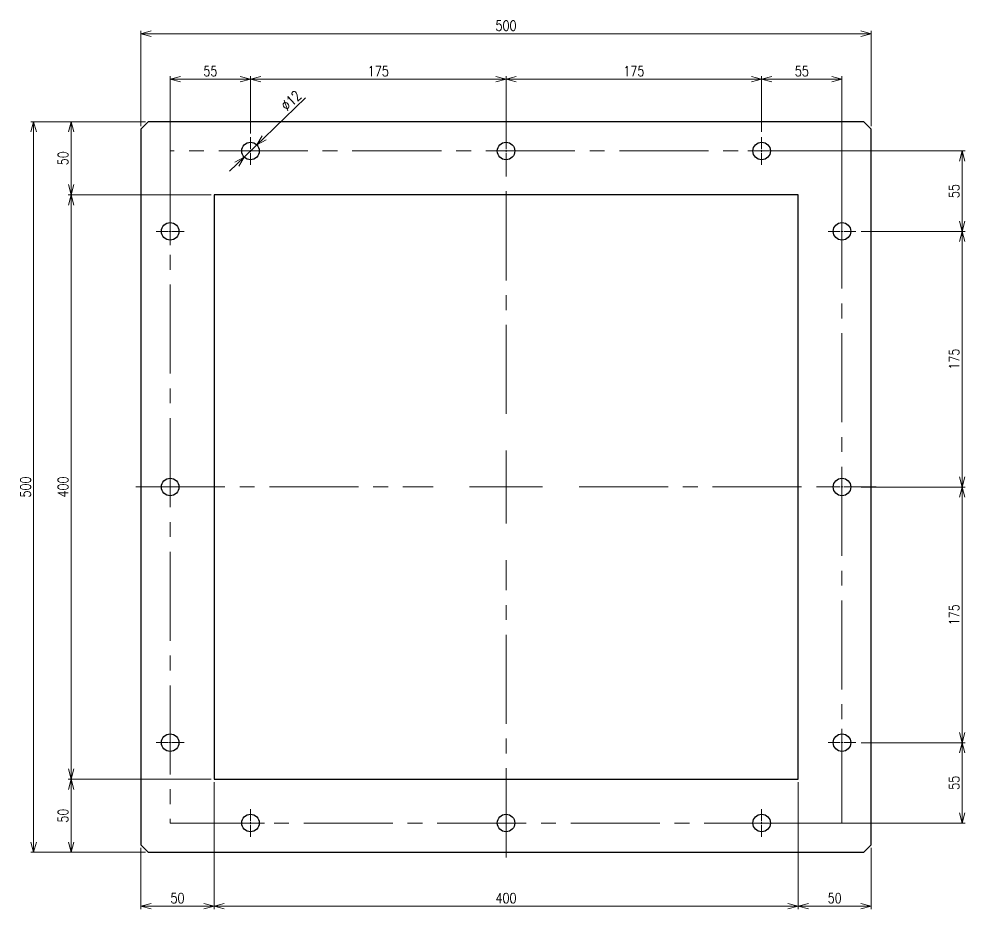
# Model space of a CAD drawing. Header units: millimetres. Extents: x 0 to 49006, y -7876 to 6995.
# Drawn here: x 10190 to 10838, y -4886 to -4277 of the extents above; entities that cross this region are included whole.
import ezdxf

# ---------------------------------------------------------------- set-up
doc = ezdxf.new("R2010")
doc.units = ezdxf.units.MM
doc.header["$LTSCALE"] = 3.2
doc.header["$PDMODE"] = 99
doc.header["$PDSIZE"] = 1
doc.linetypes.add('CENTER2', pattern=[28.575, 19.05, -3.175, 3.175, -3.175])
for name, color, linetype, lineweight in [('01_外形線', 7, 'Continuous', 25), ('04_中心線', 1, 'CENTER2', 9), ('07_寸法線', 3, 'Continuous', 9)]:
    doc.layers.add(name, color=color, linetype=linetype, lineweight=lineweight)
doc.styles.add('寸法用', font='simplex.shx', dxfattribs={"width": 0.8, "bigfont": '@extfont2.shx'})
doc.dimstyles.new('機械製図用', dxfattribs={"dimtxt": 3.5, "dimasz": 3.5, "dimexe": 2, "dimexo": 0, "dimgap": 1.2, "dimtad": 1, "dimdsep": 46, "dimtxsty": '寸法用', "dimblk": 'OPEN30', "dimcen": 0, "dimclrd": 256, "dimclre": 256, "dimclrt": 7, "dimazin": 2, "dimtm": 1e-09, "dimtfac": 0.75, "dimtmove": 0, "dimatfit": 3, "dimldrblk": 'OPEN30', "dimfxl": 1, "dimlwd": -1, "dimlwe": -1, "dimarcsym": 0})

# ---------------------------------------------------------------- blocks, each defined once
blk = doc.blocks.new('*U1617')
at = {"layer": '04_中心線', "color": 0, "linetype": 'CENTER2', "transparency": 16777216}
for p, q in [((0, 50), (0, 253.5)), ((-253.5, 0), (-50, 0)), ((50, 0), (253.5, 0)), ((0, -253.5), (0, -50))]:
    blk.add_line(p, q, dxfattribs=at)
at = {"layer": '04_中心線', "color": 0, "linetype": 'Continuous', "transparency": 16777216}
for p, q in [((0, -25), (0, 25)), ((-25, 0), (25, 0))]:
    blk.add_line(p, q, dxfattribs=at)
blk = doc.blocks.new('*U1618')
at = {"layer": '04_中心線', "color": 0, "linetype": 'CENTER2', "transparency": 16777216}
for p, q in [((0, 1.2), (0, 9.5)), ((-9.5, 0), (-1.2, 0)), ((1.2, 0), (9.5, 0)), ((0, -9.5), (0, -1.2))]:
    blk.add_line(p, q, dxfattribs=at)
at = {"layer": '04_中心線', "color": 0, "linetype": 'Continuous', "transparency": 16777216}
for p, q in [((-0.6, 0), (0.6, 0)), ((0, -0.6), (0, 0.6))]:
    blk.add_line(p, q, dxfattribs=at)
blk = doc.blocks.new('*U1619')
at = {"layer": '04_中心線', "color": 0, "linetype": 'CENTER2', "transparency": 16777216}
for p, q in [((0, 1.2), (0, 9.5)), ((-9.5, 0), (-1.2, 0)), ((1.2, 0), (9.5, 0)), ((0, -9.5), (0, -1.2))]:
    blk.add_line(p, q, dxfattribs=at)
at = {"layer": '04_中心線', "color": 0, "linetype": 'Continuous', "transparency": 16777216}
for p, q in [((-0.6, 0), (0.6, 0)), ((0, -0.6), (0, 0.6))]:
    blk.add_line(p, q, dxfattribs=at)
blk = doc.blocks.new('*U1620')
at = {"layer": '04_中心線', "color": 0, "linetype": 'CENTER2', "transparency": 16777216}
for p, q in [((0, 1.2), (0, 9.5)), ((-9.5, 0), (-1.2, 0)), ((1.2, 0), (9.5, 0)), ((0, -9.5), (0, -1.2))]:
    blk.add_line(p, q, dxfattribs=at)
at = {"layer": '04_中心線', "color": 0, "linetype": 'Continuous', "transparency": 16777216}
for p, q in [((-0.6, 0), (0.6, 0)), ((0, -0.6), (0, 0.6))]:
    blk.add_line(p, q, dxfattribs=at)
blk = doc.blocks.new('*U1621')
at = {"layer": '04_中心線', "color": 0, "linetype": 'CENTER2', "transparency": 16777216}
for p, q in [((0, 1.2), (0, 9.5)), ((-9.5, 0), (-1.2, 0)), ((1.2, 0), (9.5, 0)), ((0, -9.5), (0, -1.2))]:
    blk.add_line(p, q, dxfattribs=at)
at = {"layer": '04_中心線', "color": 0, "linetype": 'Continuous', "transparency": 16777216}
for p, q in [((-0.6, 0), (0.6, 0)), ((0, -0.6), (0, 0.6))]:
    blk.add_line(p, q, dxfattribs=at)
blk = doc.blocks.new('*U1622')
at = {"layer": '04_中心線', "color": 0, "linetype": 'CENTER2', "transparency": 16777216}
for p, q in [((0, 1.2), (0, 9.5)), ((-9.5, 0), (-1.2, 0)), ((1.2, 0), (9.5, 0)), ((0, -9.5), (0, -1.2))]:
    blk.add_line(p, q, dxfattribs=at)
at = {"layer": '04_中心線', "color": 0, "linetype": 'Continuous', "transparency": 16777216}
for p, q in [((-0.6, 0), (0.6, 0)), ((0, -0.6), (0, 0.6))]:
    blk.add_line(p, q, dxfattribs=at)
blk = doc.blocks.new('*U1623')
at = {"layer": '04_中心線', "color": 0, "linetype": 'CENTER2', "transparency": 16777216}
for p, q in [((0, 1.2), (0, 9.5)), ((-9.5, 0), (-1.2, 0)), ((1.2, 0), (9.5, 0)), ((0, -9.5), (0, -1.2))]:
    blk.add_line(p, q, dxfattribs=at)
at = {"layer": '04_中心線', "color": 0, "linetype": 'Continuous', "transparency": 16777216}
for p, q in [((-0.6, 0), (0.6, 0)), ((0, -0.6), (0, 0.6))]:
    blk.add_line(p, q, dxfattribs=at)
blk = doc.blocks.new('*U1624')
at = {"layer": '04_中心線', "color": 0, "linetype": 'CENTER2', "transparency": 16777216}
for p, q in [((0, 1.2), (0, 9.5)), ((-9.5, 0), (-1.2, 0)), ((1.2, 0), (9.5, 0)), ((0, -9.5), (0, -1.2))]:
    blk.add_line(p, q, dxfattribs=at)
at = {"layer": '04_中心線', "color": 0, "linetype": 'Continuous', "transparency": 16777216}
for p, q in [((-0.6, 0), (0.6, 0)), ((0, -0.6), (0, 0.6))]:
    blk.add_line(p, q, dxfattribs=at)
blk = doc.blocks.new('*U1625')
at = {"layer": '04_中心線', "color": 0, "linetype": 'CENTER2', "transparency": 16777216}
for p, q in [((0, 1.2), (0, 9.5)), ((-9.5, 0), (-1.2, 0)), ((1.2, 0), (9.5, 0)), ((0, -9.5), (0, -1.2))]:
    blk.add_line(p, q, dxfattribs=at)
at = {"layer": '04_中心線', "color": 0, "linetype": 'Continuous', "transparency": 16777216}
for p, q in [((-0.6, 0), (0.6, 0)), ((0, -0.6), (0, 0.6))]:
    blk.add_line(p, q, dxfattribs=at)
blk = doc.blocks.new('*U1626')
at = {"layer": '04_中心線', "color": 0, "linetype": 'CENTER2', "transparency": 16777216}
for p, q in [((0, 1.2), (0, 9.5)), ((-9.5, 0), (-1.2, 0)), ((1.2, 0), (9.5, 0)), ((0, -9.5), (0, -1.2))]:
    blk.add_line(p, q, dxfattribs=at)
at = {"layer": '04_中心線', "color": 0, "linetype": 'Continuous', "transparency": 16777216}
for p, q in [((-0.6, 0), (0.6, 0)), ((0, -0.6), (0, 0.6))]:
    blk.add_line(p, q, dxfattribs=at)
blk = doc.blocks.new('*U1627')
at = {"layer": '04_中心線', "color": 0, "linetype": 'CENTER2', "transparency": 16777216}
for p, q in [((0, 1.2), (0, 9.5)), ((-9.5, 0), (-1.2, 0)), ((1.2, 0), (9.5, 0)), ((0, -9.5), (0, -1.2))]:
    blk.add_line(p, q, dxfattribs=at)
at = {"layer": '04_中心線', "color": 0, "linetype": 'Continuous', "transparency": 16777216}
for p, q in [((-0.6, 0), (0.6, 0)), ((0, -0.6), (0, 0.6))]:
    blk.add_line(p, q, dxfattribs=at)
blk = doc.blocks.new('*U1628')
at = {"layer": '04_中心線', "color": 0, "linetype": 'CENTER2', "transparency": 16777216}
for p, q in [((0, 1.2), (0, 9.5)), ((-9.5, 0), (-1.2, 0)), ((1.2, 0), (9.5, 0)), ((0, -9.5), (0, -1.2))]:
    blk.add_line(p, q, dxfattribs=at)
at = {"layer": '04_中心線', "color": 0, "linetype": 'Continuous', "transparency": 16777216}
for p, q in [((-0.6, 0), (0.6, 0)), ((0, -0.6), (0, 0.6))]:
    blk.add_line(p, q, dxfattribs=at)
blk = doc.blocks.new('*U1629')
at = {"layer": '04_中心線', "color": 0, "linetype": 'CENTER2', "transparency": 16777216}
for p, q in [((0, 1.2), (0, 9.5)), ((-9.5, 0), (-1.2, 0)), ((1.2, 0), (9.5, 0)), ((0, -9.5), (0, -1.2))]:
    blk.add_line(p, q, dxfattribs=at)
at = {"layer": '04_中心線', "color": 0, "linetype": 'Continuous', "transparency": 16777216}
for p, q in [((-0.6, 0), (0.6, 0)), ((0, -0.6), (0, 0.6))]:
    blk.add_line(p, q, dxfattribs=at)
blk = doc.blocks.new('_Open30')
at = {"color": 0, "linetype": 'ByBlock', "lineweight": -2}
for p, q in [((-1, 0.268), (0, 0)), ((0, 0), (-1, -0.268)), ((0, 0), (-1, 0))]:
    blk.add_line(p, q, dxfattribs=at)
blk = doc.blocks.new('*D1635')
at = {"layer": '07_寸法線', "transparency": 16777216}
for p, q in [((10349, -4355.25), (10349, -4316.1)), ((10517, -4318.1), (10356, -4318.1)), ((10524, -4354.14), (10524, -4316.1))]:
    blk.add_line(p, q, dxfattribs=at)
at = {"layer": 'Defpoints', "color": 0, "transparency": 16777216}
for p in [(10349, -4318.1), (10349, -4357.25), (10524, -4356.14)]:
    blk.add_point(p, dxfattribs=at)
at = {"layer": '07_寸法線', "transparency": 16777216, "xscale": 7, "yscale": 7, "zscale": 7, "rotation": 180}
blk.add_blockref('_Open30', (10349, -4318.1), dxfattribs=at)
at = {"layer": '07_寸法線', "transparency": 16777216, "xscale": 7, "yscale": 7, "zscale": 7}
blk.add_blockref('_Open30', (10524, -4318.1), dxfattribs=at)
at = {"layer": '07_寸法線', "color": 7, "transparency": 16777216, "insert": (10436.5, -4312.6), "char_height": 7, "attachment_point": 5, "style": '寸法用'}
blk.add_mtext('175', dxfattribs=at)
blk = doc.blocks.new('*D1640')
at = {"layer": '07_寸法線', "transparency": 16777216}
for p, q in [((10767.1, -4597.25), (10838.31, -4597.25)), ((10836.31, -4765.25), (10836.31, -4604.25)), ((10767.1, -4772.25), (10838.31, -4772.25))]:
    blk.add_line(p, q, dxfattribs=at)
at = {"layer": 'Defpoints', "color": 0, "transparency": 16777216}
for p in [(10765.1, -4597.25), (10836.31, -4597.25), (10765.1, -4772.25)]:
    blk.add_point(p, dxfattribs=at)
at = {"layer": '07_寸法線', "transparency": 16777216, "xscale": 7, "yscale": 7, "zscale": 7}
for p, rotation in [((10836.31, -4597.25), 90), ((10836.31, -4772.25), 270)]:
    blk.add_blockref('_Open30', p, dxfattribs=dict(at, rotation=rotation))
at = {"layer": '07_寸法線', "color": 7, "transparency": 16777216, "insert": (10830.81, -4684.75), "char_height": 7, "attachment_point": 5, "rotation": 90, "style": '寸法用'}
blk.add_mtext('175', dxfattribs=at)
blk = doc.blocks.new('*D1638')
at = {"layer": '07_寸法線', "transparency": 16777216}
for p, q in [((10712.1, -4367.25), (10838.31, -4367.25)), ((10836.31, -4374.25), (10836.31, -4415.25)), ((10767.1, -4422.25), (10838.31, -4422.25))]:
    blk.add_line(p, q, dxfattribs=at)
at = {"layer": 'Defpoints', "color": 0, "transparency": 16777216}
for p in [(10710.1, -4367.25), (10765.1, -4422.25), (10836.31, -4422.25)]:
    blk.add_point(p, dxfattribs=at)
at = {"layer": '07_寸法線', "transparency": 16777216, "xscale": 7, "yscale": 7, "zscale": 7}
for p, rotation in [((10836.31, -4367.25), 90), ((10836.31, -4422.25), 270)]:
    blk.add_blockref('_Open30', p, dxfattribs=dict(at, rotation=rotation))
at = {"layer": '07_寸法線', "color": 7, "transparency": 16777216, "insert": (10830.81, -4394.75), "char_height": 7, "attachment_point": 5, "rotation": 90, "style": '寸法用'}
blk.add_mtext('55', dxfattribs=at)
blk = doc.blocks.new('*D1641')
at = {"layer": '07_寸法線', "transparency": 16777216}
for p, q in [((10767.1, -4772.25), (10838.31, -4772.25)), ((10836.31, -4820.25), (10836.31, -4779.25)), ((10712.1, -4827.25), (10838.31, -4827.25))]:
    blk.add_line(p, q, dxfattribs=at)
at = {"layer": 'Defpoints', "color": 0, "transparency": 16777216}
for p in [(10765.1, -4772.25), (10836.31, -4772.25), (10710.1, -4827.25)]:
    blk.add_point(p, dxfattribs=at)
at = {"layer": '07_寸法線', "transparency": 16777216, "xscale": 7, "yscale": 7, "zscale": 7}
for p, rotation in [((10836.31, -4772.25), 90), ((10836.31, -4827.25), 270)]:
    blk.add_blockref('_Open30', p, dxfattribs=dict(at, rotation=rotation))
at = {"layer": '07_寸法線', "color": 7, "transparency": 16777216, "insert": (10830.81, -4799.75), "char_height": 7, "attachment_point": 5, "rotation": 90, "style": '寸法用'}
blk.add_mtext('55', dxfattribs=at)
blk = doc.blocks.new('*D1636')
at = {"layer": '07_寸法線', "transparency": 16777216}
for p, q in [((10524, -4354.14), (10524, -4316.1)), ((10692, -4318.1), (10531, -4318.1)), ((10699, -4354.14), (10699, -4316.1))]:
    blk.add_line(p, q, dxfattribs=at)
at = {"layer": 'Defpoints', "color": 0, "transparency": 16777216}
for p in [(10524, -4318.1), (10524, -4356.14), (10699, -4356.14)]:
    blk.add_point(p, dxfattribs=at)
at = {"layer": '07_寸法線', "transparency": 16777216, "xscale": 7, "yscale": 7, "zscale": 7, "rotation": 180}
blk.add_blockref('_Open30', (10524, -4318.1), dxfattribs=at)
at = {"layer": '07_寸法線', "transparency": 16777216, "xscale": 7, "yscale": 7, "zscale": 7}
blk.add_blockref('_Open30', (10699, -4318.1), dxfattribs=at)
at = {"layer": '07_寸法線', "color": 7, "transparency": 16777216, "insert": (10611.5, -4312.6), "char_height": 7, "attachment_point": 5, "style": '寸法用'}
blk.add_mtext('175', dxfattribs=at)
blk = doc.blocks.new('*D1633')
at = {"layer": '07_寸法線', "transparency": 16777216}
for p, q in [((10294, -4409.14), (10294, -4316.1)), ((10301, -4318.1), (10342, -4318.1)), ((10349, -4355.25), (10349, -4316.1))]:
    blk.add_line(p, q, dxfattribs=at)
at = {"layer": 'Defpoints', "color": 0, "transparency": 16777216}
for p in [(10349, -4318.1), (10349, -4357.25), (10294, -4411.14)]:
    blk.add_point(p, dxfattribs=at)
at = {"layer": '07_寸法線', "transparency": 16777216, "xscale": 7, "yscale": 7, "zscale": 7, "rotation": 180}
blk.add_blockref('_Open30', (10294, -4318.1), dxfattribs=at)
at = {"layer": '07_寸法線', "transparency": 16777216, "xscale": 7, "yscale": 7, "zscale": 7}
blk.add_blockref('_Open30', (10349, -4318.1), dxfattribs=at)
at = {"layer": '07_寸法線', "color": 7, "transparency": 16777216, "insert": (10321.5, -4312.6), "char_height": 7, "attachment_point": 5, "style": '寸法用'}
blk.add_mtext('55', dxfattribs=at)
blk = doc.blocks.new('*D1630')
at = {"layer": '07_寸法線', "transparency": 16777216}
for p, q in [((10277, -4347.25), (10224.15, -4347.25)), ((10226.15, -4390.25), (10226.15, -4354.25)), ((10322, -4397.25), (10224.15, -4397.25))]:
    blk.add_line(p, q, dxfattribs=at)
at = {"layer": 'Defpoints', "color": 0, "transparency": 16777216}
for p in [(10226.15, -4347.25), (10279, -4347.25), (10324, -4397.25)]:
    blk.add_point(p, dxfattribs=at)
at = {"layer": '07_寸法線', "transparency": 16777216, "xscale": 7, "yscale": 7, "zscale": 7}
for p, rotation in [((10226.15, -4347.25), 90), ((10226.15, -4397.25), 270)]:
    blk.add_blockref('_Open30', p, dxfattribs=dict(at, rotation=rotation))
at = {"layer": '07_寸法線', "color": 7, "transparency": 16777216, "insert": (10220.65, -4372.25), "char_height": 7, "attachment_point": 5, "rotation": 90, "style": '寸法用'}
blk.add_mtext('50', dxfattribs=at)
blk = doc.blocks.new('*D1632')
at = {"layer": '07_寸法線', "transparency": 16777216}
for p, q in [((10322, -4397.25), (10224.15, -4397.25)), ((10226.15, -4404.25), (10226.15, -4790.25)), ((10322, -4797.25), (10224.15, -4797.25))]:
    blk.add_line(p, q, dxfattribs=at)
at = {"layer": 'Defpoints', "color": 0, "transparency": 16777216}
for p in [(10324, -4397.25), (10226.15, -4797.25), (10324, -4797.25)]:
    blk.add_point(p, dxfattribs=at)
at = {"layer": '07_寸法線', "transparency": 16777216, "xscale": 7, "yscale": 7, "zscale": 7}
for p, rotation in [((10226.15, -4397.25), 90), ((10226.15, -4797.25), 270)]:
    blk.add_blockref('_Open30', p, dxfattribs=dict(at, rotation=rotation))
at = {"layer": '07_寸法線', "color": 7, "transparency": 16777216, "insert": (10220.65, -4597.25), "char_height": 7, "attachment_point": 5, "rotation": 90, "style": '寸法用'}
blk.add_mtext('400', dxfattribs=at)
blk = doc.blocks.new('*D1631')
at = {"layer": '07_寸法線', "transparency": 16777216}
for p, q in [((10277, -4347.25), (10198.5, -4347.25)), ((10200.5, -4354.25), (10200.5, -4840.25)), ((10277, -4847.25), (10198.5, -4847.25))]:
    blk.add_line(p, q, dxfattribs=at)
at = {"layer": 'Defpoints', "color": 0, "transparency": 16777216}
for p in [(10279, -4347.25), (10200.5, -4847.25), (10279, -4847.25)]:
    blk.add_point(p, dxfattribs=at)
at = {"layer": '07_寸法線', "transparency": 16777216, "xscale": 7, "yscale": 7, "zscale": 7}
for p, rotation in [((10200.5, -4347.25), 90), ((10200.5, -4847.25), 270)]:
    blk.add_blockref('_Open30', p, dxfattribs=dict(at, rotation=rotation))
at = {"layer": '07_寸法線', "color": 7, "transparency": 16777216, "insert": (10195, -4597.25), "char_height": 7, "attachment_point": 5, "rotation": 90, "style": '寸法用'}
blk.add_mtext('500', dxfattribs=at)
blk = doc.blocks.new('*D1643')
at = {"layer": '07_寸法線', "transparency": 16777216}
for p, q in [((10324, -4799.25), (10324, -4886.15)), ((10274, -4844.25), (10274, -4886.15)), ((10317, -4884.15), (10281, -4884.15))]:
    blk.add_line(p, q, dxfattribs=at)
at = {"layer": 'Defpoints', "color": 0, "transparency": 16777216}
for p in [(10324, -4797.25), (10274, -4842.25), (10274, -4884.15)]:
    blk.add_point(p, dxfattribs=at)
at = {"layer": '07_寸法線', "transparency": 16777216, "xscale": 7, "yscale": 7, "zscale": 7, "rotation": 180}
blk.add_blockref('_Open30', (10274, -4884.15), dxfattribs=at)
at = {"layer": '07_寸法線', "transparency": 16777216, "xscale": 7, "yscale": 7, "zscale": 7}
blk.add_blockref('_Open30', (10324, -4884.15), dxfattribs=at)
at = {"layer": '07_寸法線', "color": 7, "transparency": 16777216, "insert": (10299, -4878.65), "char_height": 7, "attachment_point": 5, "style": '寸法用'}
blk.add_mtext('50', dxfattribs=at)
blk = doc.blocks.new('*D1644')
at = {"layer": '07_寸法線', "transparency": 16777216}
for p, q in [((10324, -4799.25), (10324, -4886.15)), ((10724, -4799.25), (10724, -4886.15)), ((10331, -4884.15), (10717, -4884.15))]:
    blk.add_line(p, q, dxfattribs=at)
at = {"layer": 'Defpoints', "color": 0, "transparency": 16777216}
for p in [(10324, -4797.25), (10724, -4797.25), (10724, -4884.15)]:
    blk.add_point(p, dxfattribs=at)
at = {"layer": '07_寸法線', "transparency": 16777216, "xscale": 7, "yscale": 7, "zscale": 7, "rotation": 180}
blk.add_blockref('_Open30', (10324, -4884.15), dxfattribs=at)
at = {"layer": '07_寸法線', "transparency": 16777216, "xscale": 7, "yscale": 7, "zscale": 7}
blk.add_blockref('_Open30', (10724, -4884.15), dxfattribs=at)
at = {"layer": '07_寸法線', "color": 7, "transparency": 16777216, "insert": (10524, -4878.65), "char_height": 7, "attachment_point": 5, "style": '寸法用'}
blk.add_mtext('400', dxfattribs=at)
blk = doc.blocks.new('*D1634')
at = {"layer": '07_寸法線', "transparency": 16777216}
for p, q in [((10274, -4350.25), (10274, -4284.95)), ((10281, -4286.95), (10767, -4286.95)), ((10774, -4350.25), (10774, -4284.95))]:
    blk.add_line(p, q, dxfattribs=at)
at = {"layer": 'Defpoints', "color": 0, "transparency": 16777216}
for p in [(10774, -4286.95), (10274, -4352.25), (10774, -4352.25)]:
    blk.add_point(p, dxfattribs=at)
at = {"layer": '07_寸法線', "transparency": 16777216, "xscale": 7, "yscale": 7, "zscale": 7, "rotation": 180}
blk.add_blockref('_Open30', (10274, -4286.95), dxfattribs=at)
at = {"layer": '07_寸法線', "transparency": 16777216, "xscale": 7, "yscale": 7, "zscale": 7}
blk.add_blockref('_Open30', (10774, -4286.95), dxfattribs=at)
at = {"layer": '07_寸法線', "color": 7, "transparency": 16777216, "insert": (10524, -4281.45), "char_height": 7, "attachment_point": 5, "style": '寸法用'}
blk.add_mtext('500', dxfattribs=at)
blk = doc.blocks.new('*D1645')
at = {"layer": '07_寸法線', "transparency": 16777216}
for p, q in [((10724, -4799.25), (10724, -4886.15)), ((10774, -4844.25), (10774, -4886.15)), ((10731, -4884.15), (10767, -4884.15))]:
    blk.add_line(p, q, dxfattribs=at)
at = {"layer": 'Defpoints', "color": 0, "transparency": 16777216}
for p in [(10724, -4797.25), (10774, -4842.25), (10774, -4884.15)]:
    blk.add_point(p, dxfattribs=at)
at = {"layer": '07_寸法線', "transparency": 16777216, "xscale": 7, "yscale": 7, "zscale": 7, "rotation": 180}
blk.add_blockref('_Open30', (10724, -4884.15), dxfattribs=at)
at = {"layer": '07_寸法線', "transparency": 16777216, "xscale": 7, "yscale": 7, "zscale": 7}
blk.add_blockref('_Open30', (10774, -4884.15), dxfattribs=at)
at = {"layer": '07_寸法線', "color": 7, "transparency": 16777216, "insert": (10749, -4878.65), "char_height": 7, "attachment_point": 5, "style": '寸法用'}
blk.add_mtext('50', dxfattribs=at)
blk = doc.blocks.new('*D1646')
at = {"layer": '07_寸法線', "transparency": 16777216}
for p, q in [((10386.74, -4330.77), (10358.35, -4358.21)), ((10344.68, -4371.41), (10353.31, -4363.08)), ((10339.65, -4376.28), (10334.62, -4381.14))]:
    blk.add_line(p, q, dxfattribs=at)
at = {"layer": 'Defpoints', "color": 0, "transparency": 16777216}
for p in [(10353.31, -4363.08), (10344.68, -4371.41)]:
    blk.add_point(p, dxfattribs=at)
at = {"layer": '07_寸法線', "transparency": 16777216, "xscale": 7, "yscale": 7, "zscale": 7}
for p, rotation in [((10353.31, -4363.08), 224.0186106124985), ((10344.68, -4371.41), 44.01861061249853)]:
    blk.add_blockref('_Open30', p, dxfattribs=dict(at, rotation=rotation))
at = {"layer": '07_寸法線', "color": 7, "transparency": 16777216, "insert": (10376.78, -4332.75), "char_height": 7, "attachment_point": 5, "rotation": 44.01861, "style": '寸法用'}
blk.add_mtext('∅12', dxfattribs=at)
blk = doc.blocks.new('*D1642')
at = {"layer": '07_寸法線', "transparency": 16777216}
for p, q in [((10322, -4797.25), (10224.15, -4797.25)), ((10226.15, -4840.25), (10226.15, -4804.25)), ((10277, -4847.25), (10224.15, -4847.25))]:
    blk.add_line(p, q, dxfattribs=at)
at = {"layer": 'Defpoints', "color": 0, "transparency": 16777216}
for p in [(10226.15, -4797.25), (10324, -4797.25), (10279, -4847.25)]:
    blk.add_point(p, dxfattribs=at)
at = {"layer": '07_寸法線', "transparency": 16777216, "xscale": 7, "yscale": 7, "zscale": 7}
for p, rotation in [((10226.15, -4797.25), 90), ((10226.15, -4847.25), 270)]:
    blk.add_blockref('_Open30', p, dxfattribs=dict(at, rotation=rotation))
at = {"layer": '07_寸法線', "color": 7, "transparency": 16777216, "insert": (10220.65, -4822.25), "char_height": 7, "attachment_point": 5, "rotation": 90, "style": '寸法用'}
blk.add_mtext('50', dxfattribs=at)
blk = doc.blocks.new('*D1639')
at = {"layer": '07_寸法線', "transparency": 16777216}
for p, q in [((10767.1, -4422.25), (10838.31, -4422.25)), ((10836.31, -4590.25), (10836.31, -4429.25)), ((10767.1, -4597.25), (10838.31, -4597.25))]:
    blk.add_line(p, q, dxfattribs=at)
at = {"layer": 'Defpoints', "color": 0, "transparency": 16777216}
for p in [(10765.1, -4422.25), (10836.31, -4422.25), (10765.1, -4597.25)]:
    blk.add_point(p, dxfattribs=at)
at = {"layer": '07_寸法線', "transparency": 16777216, "xscale": 7, "yscale": 7, "zscale": 7}
for p, rotation in [((10836.31, -4422.25), 90), ((10836.31, -4597.25), 270)]:
    blk.add_blockref('_Open30', p, dxfattribs=dict(at, rotation=rotation))
at = {"layer": '07_寸法線', "color": 7, "transparency": 16777216, "insert": (10830.81, -4509.75), "char_height": 7, "attachment_point": 5, "rotation": 90, "style": '寸法用'}
blk.add_mtext('175', dxfattribs=at)
blk = doc.blocks.new('*D1637')
at = {"layer": '07_寸法線', "transparency": 16777216}
for p, q in [((10699, -4354.14), (10699, -4316.1)), ((10706, -4318.1), (10747, -4318.1)), ((10754, -4409.14), (10754, -4316.1))]:
    blk.add_line(p, q, dxfattribs=at)
at = {"layer": 'Defpoints', "color": 0, "transparency": 16777216}
for p in [(10754, -4318.1), (10699, -4356.14), (10754, -4411.14)]:
    blk.add_point(p, dxfattribs=at)
at = {"layer": '07_寸法線', "transparency": 16777216, "xscale": 7, "yscale": 7, "zscale": 7, "rotation": 180}
blk.add_blockref('_Open30', (10699, -4318.1), dxfattribs=at)
at = {"layer": '07_寸法線', "transparency": 16777216, "xscale": 7, "yscale": 7, "zscale": 7}
blk.add_blockref('_Open30', (10754, -4318.1), dxfattribs=at)
at = {"layer": '07_寸法線', "color": 7, "transparency": 16777216, "insert": (10726.5, -4312.6), "char_height": 7, "attachment_point": 5, "style": '寸法用'}
blk.add_mtext('55', dxfattribs=at)

msp = doc.modelspace()

# ---------------------------------------------------------------- linework, layer by layer
at = {"layer": '01_外形線'}
for points in [[(10278.998, -4847.246), (10768.998, -4847.246), (10773.998, -4842.246), (10773.998, -4352.246), (10768.998, -4347.246), (10278.998, -4347.246), (10273.998, -4352.246), (10273.998, -4842.246)], [(10323.998, -4797.246), (10723.998, -4797.246), (10723.998, -4397.246), (10323.998, -4397.246)]]:
    msp.add_lwpolyline(points, close=True, dxfattribs=at)
for centre in [(10348.998, -4367.246), (10523.998, -4367.246), (10698.998, -4367.246), (10293.998, -4422.246), (10753.998, -4422.246), (10293.998, -4597.246), (10753.998, -4597.246), (10293.998, -4772.246), (10753.998, -4772.246), (10348.998, -4827.246), (10523.998, -4827.246), (10698.998, -4827.246)]:
    msp.add_circle(centre, 6, dxfattribs=at)
at = {"layer": '04_中心線'}
msp.add_lwpolyline([(10293.998, -4827.246), (10753.998, -4827.246), (10753.998, -4367.246), (10293.998, -4367.246)], close=True, dxfattribs=at)

# ---------------------------------------------------------------- block references
at = {"layer": '04_中心線', "linetype": 'CENTER2'}
for name, p in [('*U1617', (10523.998, -4597.246)), ('*U1618', (10348.998, -4367.246)), ('*U1619', (10523.998, -4367.246)), ('*U1620', (10698.998, -4367.246)), ('*U1629', (10293.998, -4422.246)), ('*U1621', (10753.998, -4422.246)), ('*U1628', (10293.998, -4597.246)), ('*U1622', (10753.998, -4597.246)), ('*U1627', (10293.998, -4772.246)), ('*U1623', (10753.998, -4772.246)), ('*U1626', (10348.998, -4827.246)), ('*U1625', (10523.998, -4827.246)), ('*U1624', (10698.998, -4827.246))]:
    msp.add_blockref(name, p, dxfattribs=at)

# ---------------------------------------------------------------- dimensions: what is measured, and where the dimension line sits
at = {"layer": '07_寸法線', "color": 1}
for base, p1, p2, picture, middle in [((10773.998, -4286.953), (10273.998, -4352.246), (10773.998, -4352.246), '*D1634', (10523.998, -4281.453)), ((10348.998, -4318.103), (10293.998, -4411.142), (10348.998, -4357.246), '*D1633', (10321.498, -4312.603)), ((10348.998, -4318.103), (10523.998, -4356.142), (10348.998, -4357.246), '*D1635', (10436.498, -4312.603)), ((10523.998, -4318.103), (10698.998, -4356.142), (10523.998, -4356.142), '*D1636', (10611.498, -4312.603)), ((10753.998, -4318.103), (10698.998, -4356.142), (10753.998, -4411.142), '*D1637', (10726.498, -4312.603)), ((10273.998, -4884.148), (10323.998, -4797.246), (10273.998, -4842.246), '*D1643', (10298.998, -4878.648)), ((10723.998, -4884.148), (10323.998, -4797.246), (10723.998, -4797.246), '*D1644', (10523.998, -4878.648)), ((10773.998, -4884.148), (10723.998, -4797.246), (10773.998, -4842.246), '*D1645', (10748.998, -4878.648))]:
    dim = msp.add_linear_dim(base=base, p1=p1, p2=p2, dimstyle='機械製図用', override={"dimtxt": 7, "dimasz": 7, "dimexo": 2, "dimgap": 2}, dxfattribs=at)
    dim.commit()
    dim.dimension.update_dxf_attribs({"geometry": picture, "text_midpoint": middle})
at = {"layer": '07_寸法線'}
dim = msp.add_diameter_dim_2p(p1=(10344.683, -4371.415), p2=(10353.312, -4363.076), dimstyle='機械製図用', override={"dimtxt": 7, "dimasz": 7, "dimgap": 2}, dxfattribs=at)
dim.commit()
dim.dimension.update_dxf_attribs({"geometry": '*D1646', "text_midpoint": (10380.606, -4336.702), "dimtype": 163})
at = {"layer": '07_寸法線', "color": 1}
for base, p1, p2, picture, middle in [((10200.505, -4847.246), (10278.998, -4347.246), (10278.998, -4847.246), '*D1631', (10195.005, -4597.246)), ((10226.149, -4347.246), (10323.998, -4397.246), (10278.998, -4347.246), '*D1630', (10220.649, -4372.246)), ((10836.31, -4422.246), (10710.101, -4367.246), (10765.101, -4422.246), '*D1638', (10830.81, -4394.746)), ((10226.149, -4797.246), (10323.998, -4397.246), (10323.998, -4797.246), '*D1632', (10220.649, -4597.246)), ((10836.31, -4422.246), (10765.101, -4597.246), (10765.101, -4422.246), '*D1639', (10830.81, -4509.746)), ((10836.31, -4597.246), (10765.101, -4772.246), (10765.101, -4597.246), '*D1640', (10830.81, -4684.746)), ((10836.31, -4772.246), (10710.101, -4827.246), (10765.101, -4772.246), '*D1641', (10830.81, -4799.746)), ((10226.149, -4797.246), (10278.998, -4847.246), (10323.998, -4797.246), '*D1642', (10220.649, -4822.246))]:
    dim = msp.add_linear_dim(base=base, p1=p1, p2=p2, angle=90, dimstyle='機械製図用', override={"dimtxt": 7, "dimasz": 7, "dimexo": 2, "dimgap": 2}, dxfattribs=at)
    dim.commit()
    dim.dimension.update_dxf_attribs({"geometry": picture, "text_midpoint": middle})

doc.saveas('drawing.dxf')
